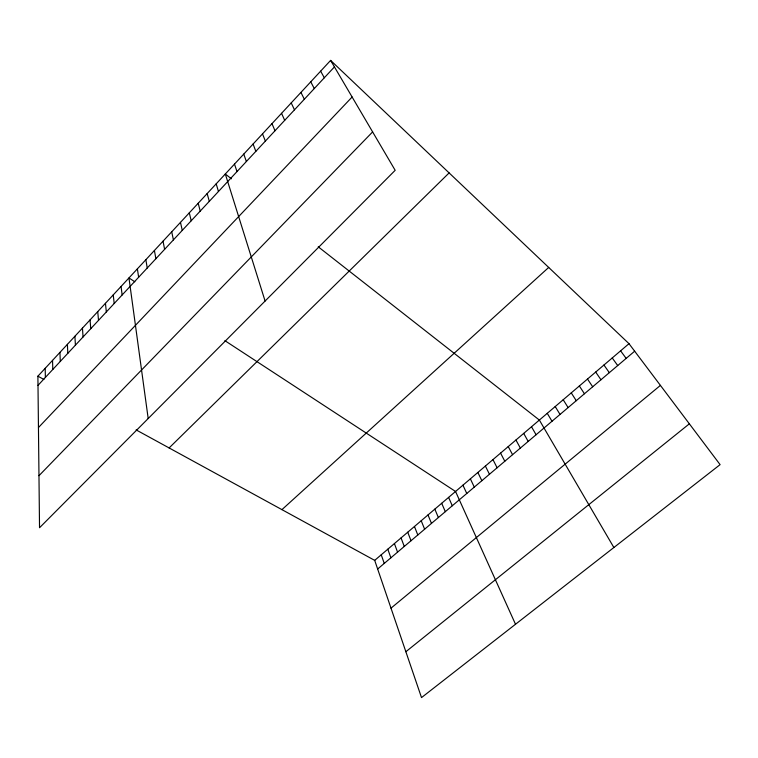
<?xml version="1.0" encoding="UTF-8"?>
<svg xmlns="http://www.w3.org/2000/svg" width="758" height="758" viewBox="0 0 758 758"><rect width="100%" height="100%" fill="white"/><g stroke="black" fill="none" stroke-linecap="round" stroke-linejoin="round"><path stroke-width="1.14" d="M330.611 60.403L395.174 170.304L39.53 527.748L37.9 376.176L330.611 60.403L628.998 343.677L720.1 464.635L421.514 697.597L374.698 560.37L136.127 429.9M37.995 385.367L334.439 66.903M38.45 427.55L352.119 97.015M38.971 475.702L372.623 131.911M169.119 447.94L449.115 172.909M281.938 509.641L548.697 267.432M374.698 560.37L628.998 343.677M377.645 569.021L634.664 351.191M390.995 608.153L660.426 385.396M405.862 651.728L689.363 423.817M37.9 376.176L43.898 379.455M134.829 281.786L128.964 277.94L148.189 418.539M224.88 340.655L455.549 491.478L515.506 624.26M231.408 178.784L225.316 174.008L265.092 301.049M318.227 246.805L539.364 420.055L613.866 547.513M620.594 350.84L626.165 358.401M612.246 357.956L617.713 365.564M603.946 365.024L609.318 372.671M595.693 372.055L600.971 379.749M587.497 379.047L592.68 386.769M579.349 385.983L584.446 393.753M571.257 392.881L576.26 400.688M563.203 399.741L568.121 407.586M555.207 406.553L560.039 414.436M547.257 413.328L552.004 421.249M531.51 426.754L536.077 434.751M523.702 433.396L528.193 441.431M320.643 71.167L324.32 77.78M515.952 440.01L520.348 448.073M508.239 446.576L512.56 454.686M310.752 81.836L314.286 88.553M500.574 453.113L504.809 461.243M492.956 459.604L497.115 467.771M300.935 92.419L304.337 99.241M485.385 466.056L489.46 474.252M477.862 472.471L481.851 480.705M470.377 478.848L474.29 487.11M291.214 102.917L294.474 109.834M462.939 485.177L466.776 493.477M281.559 113.321L284.695 120.342M448.603 497.4L452.289 505.757M441.696 503.284L445.316 511.669M434.827 509.13L438.38 517.543M271.989 123.649L274.993 130.764M428.005 514.957L431.482 523.39M421.211 520.737L424.622 529.207M262.505 133.882L265.376 141.102M414.455 526.497L417.8 534.987M407.738 532.22L411.016 540.738M401.058 537.915L404.27 546.461M253.096 144.039L255.834 151.344M394.416 543.571L397.562 552.146M387.812 549.199L390.882 557.803M243.754 154.101L246.378 161.511M381.236 554.799L384.249 563.421M234.497 164.098L236.989 171.592M216.201 183.834L218.456 191.499M207.161 193.584L209.303 201.344M198.198 203.258L200.216 211.094M189.301 212.846L191.206 220.777M180.48 222.369L182.271 230.375M171.725 231.815L173.402 239.898M163.036 241.186L164.609 249.344M154.414 250.481L155.883 258.724M145.868 259.71L147.232 268.019M137.378 268.863L138.638 277.248M121.072 286.458L122.133 294.985M113.236 294.909L114.202 303.503M105.457 303.304L106.328 311.955M97.735 311.633L98.521 320.35M90.069 319.904L90.761 328.688M82.451 328.11L83.058 336.959M74.9 336.268L75.412 345.174M67.396 344.359L67.822 353.323M59.939 352.404L60.289 361.424M52.539 360.382L52.804 369.459M45.196 368.303L45.376 377.446"/></g></svg>
